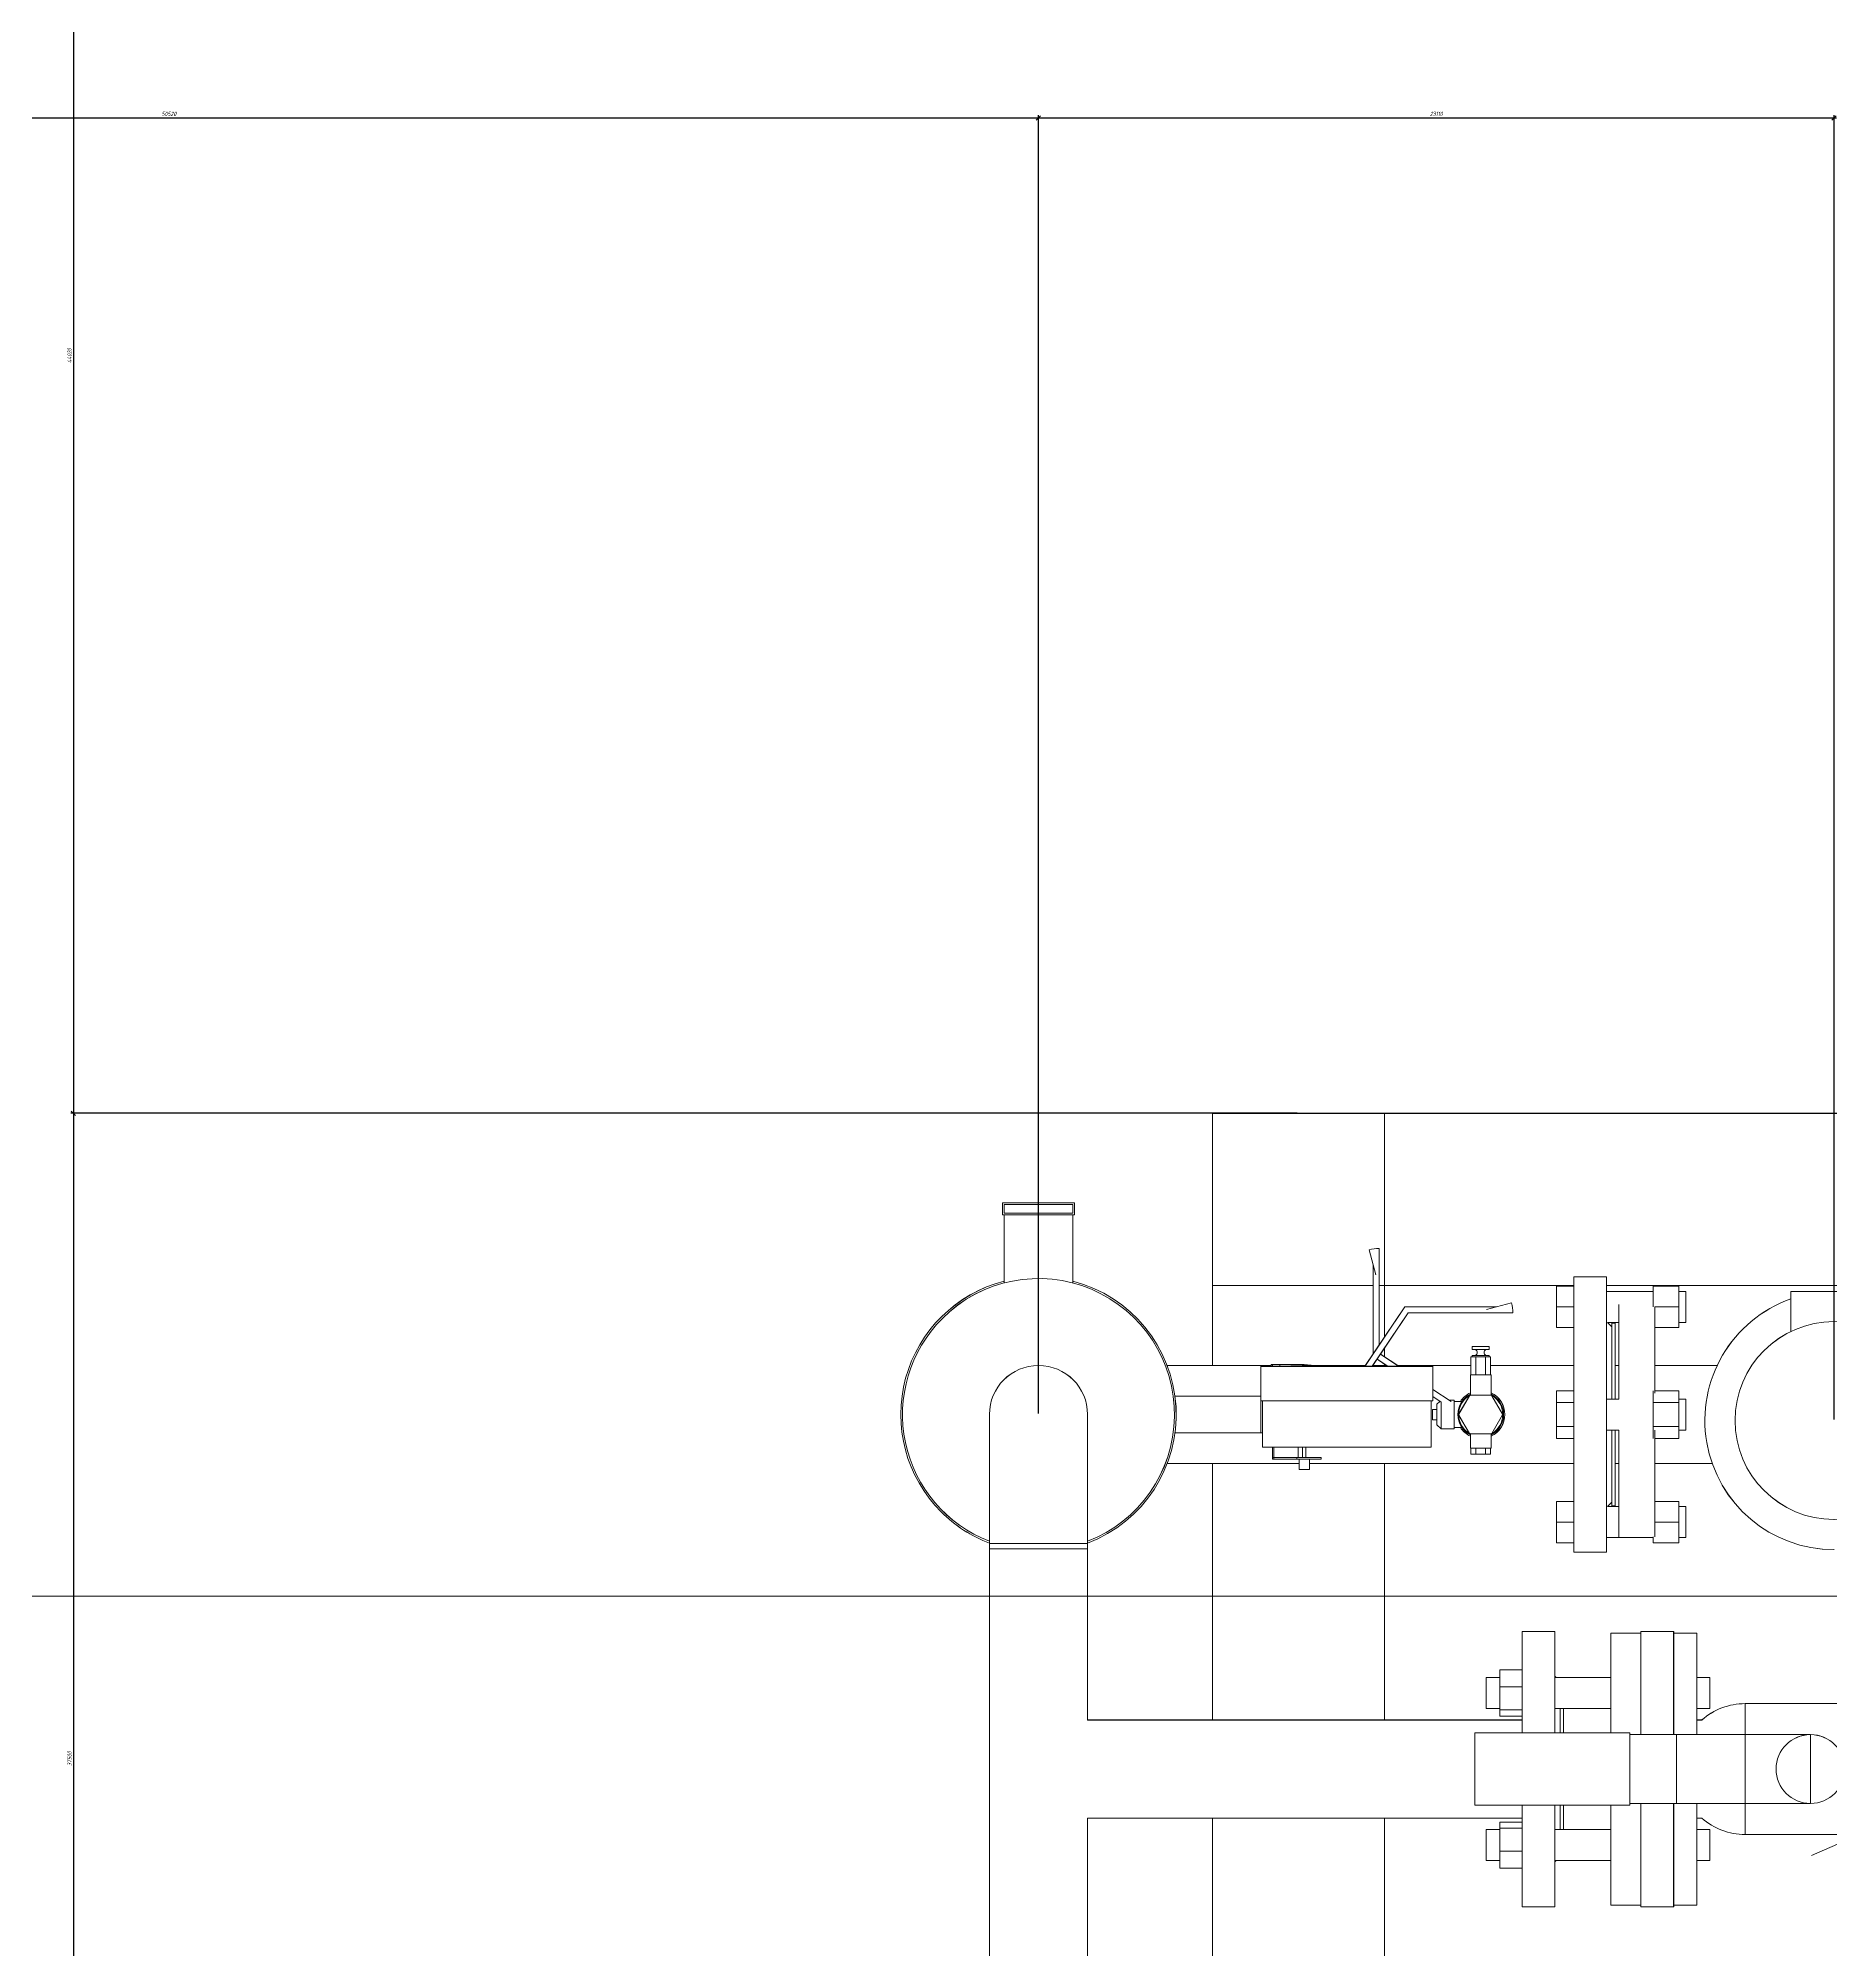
# Model space of a CAD drawing. Header units: millimetres. Extents: x -8689834 to 9419935, y 0 to 233063.
# Drawn here: x -421283 to -420241, y 222585 to 223696 of the extents above; entities that cross this region are included whole.
import ezdxf

# ---------------------------------------------------------------- set-up
doc = ezdxf.new("R2010")
doc.units = ezdxf.units.MM
doc.header["$MEASUREMENT"] = 0
doc.layers.get('0').update_dxf_attribs({"color": 250, "lineweight": 9})
doc.layers.add('25. ЗАЛИВКА ЗОН', color=7, linetype='Continuous', lineweight=0, transparency=0.2)
for name, color, linetype, lineweight in [('2D.ПроекцииПлан.0', 250, 'ByLayer', 35), ('2D.ПроекцииПлан.25. ЗАЛИВКА ЗОН', 7, 'ByLayer', 0), ('2D.ПроекцииПлан.Т94 Цвет-6', 6, 'ByLayer', 35), ('ViewportFrames', 5, 'Continuous', 0), ('Координатные сетки', 7, 'Continuous', 0), ('Размеры координатных сеток', 7, 'Continuous', 0)]:
    doc.layers.add(name, color=color, linetype=linetype, lineweight=lineweight)
doc.styles.add('МОЭК-Проект', font='', dxfattribs={"oblique": 15})
doc.styles.get('МОЭК-Проект').set_extended_font_data('GOST_type_A')
doc.dimstyles.new('МОЭК', dxfattribs={"dimtxt": 2.5, "dimasz": 2.5, "dimexe": 1.5, "dimexo": 0.625, "dimgap": 1, "dimtad": 1, "dimdec": 0, "dimlfac": 50, "dimtxsty": 'МОЭК-Проект', "dimblk": 'OBLIQUE', "dimblk1": 'OBLIQUE', "dimblk2": 'OBLIQUE', "dimcen": 2.5, "dimdle": 1.5, "dimadec": 0, "dimazin": 2, "dimtfac": 0.75, "dimtdec": 4, "dimtmove": 1, "dimatfit": 3, "dimldrblk": 'NONE', "dimfxl": 1, "dimtfill": 1, "dimtolj": 1, "dimarcsym": 1})

# ---------------------------------------------------------------- blocks, each defined once
blk = doc.blocks.new('PROJECTION_BLOCK_{85d2830e-0310-409d-8afe-52d23652a571}')
at = {"layer": '2D.ПроекцииПлан.25. ЗАЛИВКА ЗОН', "color": 0, "lineweight": -2}
for p, q in [((-5.48, 7.5), (-7.48, 7.5)), ((-7.48, 7.5), (-7.48, 4.57)), ((-7.48, 7.5), (-7.48, 5.5)), ((7.52, 7.5), (-7.48, 7.5)), ((-5.48, 4.897), (-5.48, 7.5)), ((-7.48, 5.5), (-5.612, 5.5)), ((-5.542, 5.5), (-3.28, 5.5)), ((-2.9, 5.5), (2.243, 5.5)), ((0.243, 5.43), (-0.757, 5.43)), ((-0.757, 5.43), (-0.757, 4.966)), ((-2.757, 4.18), (-2.757, 5.28)), ((-2.34, 4.25), (-2.34, 5.25)), ((-5.48, 4.671), (-5.48, 4.772)), ((-5.48, 4.57), (-5.48, 4.587)), ((-2.757, 2.58), (-2.757, 3.82)), ((-2.34, 2.58), (-2.34, 3.82)), ((-7.48, 3.43), (-7.48, 0.45)), ((-5.48, 0.45), (-5.48, 3.43)), ((-7.48, -0.69), (-7.48, -3.43)), ((-5.48, -3.36), (-5.48, -0.69))]:
    blk.add_line(p, q, dxfattribs=at)
blk.add_circle((-0.257, 3.93), 1.15, dxfattribs=at)
at = {"layer": '2D.ПроекцииПлан.25. ЗАЛИВКА ЗОН', "color": 0, "lineweight": -2, "extrusion": (0, 0, -1)}
blk.add_arc((0.257, 3.93), 1.5, 270, 70.5288, dxfattribs=at)
at = {"layer": '2D.ПроекцииПлан.Т94 Цвет-6', "color": 0, "lineweight": -2}
for p, q in [((-9.92, 6.46), (-9.08, 6.46)), ((-9.92, 6.32), (-9.92, 6.46)), ((-9.08, 6.32), (-9.08, 6.46)), ((-9.92, 6.32), (-9.08, 6.32)), ((-9.9, 6.44), (-9.9, 6.34)), ((-9.1, 6.44), (-9.9, 6.44)), ((-9.9, 6.34), (-9.1, 6.34)), ((-9.9, 5.529), (-9.9, 6.32)), ((-9.1, 6.34), (-9.1, 6.44)), ((-9.1, 5.529), (-9.1, 6.32)), ((-5.581, 5.625), (-5.659, 5.915)), ((-5.542, 5.65), (-5.542, 5.93)), ((-5.612, 4.701), (-5.612, 5.741)), ((-5.542, 4.804), (-5.542, 5.65)), ((-3.28, 5.6), (-3.28, 5.131)), ((-3.28, 5.6), (-2.9, 5.6)), ((-2.9, 5.6), (-2.9, 5.131)), ((-3.28, 5.49), (-3.48, 5.49)), ((-3.48, 5.25), (-3.48, 5.49)), ((-2.9, 5.43), (-2.36, 5.43)), ((-2.36, 5.49), (-2.36, 5.25)), ((-2.36, 5.49), (-2.06, 5.49)), ((-2.06, 5.49), (-2.06, 5.25)), ((-2.06, 5.43), (-1.98, 5.43)), ((-1.98, 5.07), (-1.98, 5.43)), ((-5.707, 4.56), (-5.242, 5.25)), ((-5.623, 4.56), (-5.205, 5.18)), ((-5.242, 5.25), (-4.177, 5.25)), ((-5.205, 5.18), (-4.268, 5.18)), ((-4.293, 5.219), (-4.003, 5.296)), ((-4.268, 5.18), (-3.988, 5.18)), ((-3.48, 5.01), (-3.48, 5.25)), ((-3.28, 5.25), (-3.48, 5.25)), ((-3.28, 5.131), (-3.28, 2.4)), ((-2.9, 5.131), (-2.9, 2.4)), ((-2.34, 5.25), (-2.06, 5.25)), ((-2.06, 5.25), (-2.06, 5.01)), ((-3.28, 5.01), (-3.48, 5.01)), ((-2.89, 5.07), (-2.84, 5.02)), ((-2.89, 5.07), (-2.757, 5.07)), ((-2.84, 4.18), (-2.84, 5.06)), ((-2.8, 5.06), (-2.84, 5.06)), ((-2.8, 4.18), (-2.8, 5.06)), ((-2.34, 5.01), (-2.06, 5.01)), ((-2.06, 5.07), (-1.98, 5.07)), ((-5.315, 4.56), (-5.527, 4.703)), ((-4.42, 4.67), (-4.478, 4.67)), ((-4.478, 4.46), (-4.478, 4.67)), ((-4.262, 4.79), (-4.462, 4.79)), ((-4.462, 4.79), (-4.462, 4.755)), ((-4.262, 4.755), (-4.462, 4.755)), ((-4.262, 4.685), (-4.462, 4.685)), ((-4.462, 4.685), (-4.462, 4.67)), ((-4.305, 4.67), (-4.42, 4.67)), ((-4.42, 4.46), (-4.42, 4.67)), ((-4.247, 4.67), (-4.305, 4.67)), ((-4.305, 4.46), (-4.305, 4.67)), ((-4.262, 4.79), (-4.262, 4.755)), ((-4.262, 4.685), (-4.262, 4.67)), ((-4.247, 4.46), (-4.247, 4.67)), ((-8, 4.57), (-8.005, 4.57)), ((-8, 4.557), (-8, 4.57)), ((-8, 4.557), (-8, 4.57)), ((-6.795, 4.57), (-8, 4.57)), ((-6.918, 4.56), (-4.918, 4.56)), ((-6.918, 4.16), (-6.918, 4.56)), ((-6.795, 4.58), (-6.781, 4.58)), ((-6.795, 4.56), (-6.795, 4.58)), ((-6.795, 4.58), (-6.795, 4.56)), ((-6.795, 4.58), (-6.696, 4.58)), ((-6.781, 4.56), (-6.781, 4.58)), ((-6.307, 4.57), (-6.696, 4.58)), ((-6.696, 4.56), (-6.696, 4.58)), ((-6.696, 4.58), (-6.413, 4.58)), ((-6.413, 4.58), (-6.696, 4.58)), ((-6.696, 4.58), (-6.696, 4.56)), ((-6.293, 4.57), (-6.413, 4.58)), ((-6.307, 4.56), (-6.307, 4.57)), ((-6.307, 4.57), (-6.293, 4.57)), ((-6.293, 4.57), (-6.293, 4.56)), ((-5.7, 4.57), (-6.293, 4.57)), ((-5.455, 4.57), (-5.616, 4.57)), ((-5.44, 4.56), (-5.566, 4.645)), ((-4.478, 4.57), (-5.33, 4.57)), ((-4.918, 4.16), (-4.918, 4.56)), ((-4.482, 4.46), (-4.242, 4.46)), ((-4.482, 4.224), (-4.482, 4.46)), ((-3.28, 4.57), (-4.247, 4.57)), ((-4.242, 4.224), (-4.242, 4.46)), ((-2.757, 4.57), (-2.8, 4.57)), ((-1.613, 4.57), (-2.34, 4.57)), ((-4.707, 4.15), (-4.918, 4.292)), ((-4.239, 4.224), (-4.486, 4.224)), ((-3.28, 4.277), (-3.48, 4.277)), ((-3.48, 4.139), (-3.48, 4.277)), ((-2.36, 4.277), (-2.36, 4.139)), ((-2.34, 4.277), (-2.06, 4.277)), ((-2.06, 4.277), (-2.06, 4.139)), ((-10.07, 2.5), (-10.07, 4)), ((-8.93, 2.5), (-8.93, 4)), ((-6.918, 4.213), (-7.914, 4.213)), ((-6.918, 4.16), (-4.918, 4.16)), ((-6.918, 4), (-6.918, 4.16)), ((-6.918, 3.787), (-6.918, 4.16)), ((-6.918, 3.787), (-6.918, 4)), ((-6.898, 3.62), (-6.898, 4.16)), ((-4.938, 3.62), (-4.938, 4.16)), ((-4.922, 3.94), (-4.922, 4.06)), ((-4.872, 4.06), (-4.922, 4.06)), ((-4.822, 4.143), (-4.918, 4.208)), ((-4.836, 4.153), (-4.872, 4.12)), ((-4.872, 3.88), (-4.872, 4.12)), ((-4.822, 4.143), (-4.822, 3.835)), ((-4.822, 3.835), (-4.822, 4.143)), ((-4.729, 4.165), (-4.672, 4.165)), ((-4.672, 4.165), (-4.672, 3.835)), ((-4.582, 4.15), (-4.672, 4.15)), ((-4.494, 4.219), (-4.618, 4.005)), ((-4.107, 4.005), (-4.231, 4.219)), ((-3.48, 3.861), (-3.48, 4.139)), ((-3.48, 4.139), (-3.28, 4.139)), ((-2.9, 4.18), (-2.757, 4.18)), ((-2.36, 4.139), (-2.06, 4.139)), ((-2.36, 4.139), (-2.36, 3.861)), ((-2.06, 4.18), (-1.98, 4.18)), ((-2.06, 4.139), (-2.06, 3.861)), ((-1.98, 3.82), (-1.98, 4.18)), ((-6.918, 3.787), (-7.914, 3.787)), ((-6.898, 3.787), (-6.918, 3.787)), ((-4.872, 3.94), (-4.922, 3.94)), ((-4.822, 3.835), (-4.872, 3.88)), ((-4.822, 3.835), (-4.672, 3.835)), ((-4.582, 3.85), (-4.672, 3.85)), ((-4.618, 3.995), (-4.494, 3.781)), ((-4.486, 3.776), (-4.239, 3.776)), ((-4.482, 3.61), (-4.482, 3.776)), ((-4.242, 3.61), (-4.242, 3.776)), ((-4.231, 3.781), (-4.107, 3.995)), ((-3.28, 3.861), (-3.48, 3.861)), ((-3.48, 3.723), (-3.48, 3.861)), ((-2.9, 3.82), (-2.757, 3.82)), ((-2.84, 2.94), (-2.84, 3.82)), ((-2.8, 2.94), (-2.8, 3.82)), ((-2.36, 3.861), (-2.36, 3.723)), ((-2.36, 3.861), (-2.06, 3.861)), ((-2.06, 3.861), (-2.06, 3.723)), ((-2.06, 3.82), (-1.98, 3.82)), ((-6.898, 3.62), (-4.938, 3.62)), ((-6.781, 3.48), (-6.781, 3.62)), ((-6.767, 3.48), (-6.767, 3.62)), ((-6.484, 3.5), (-6.484, 3.62)), ((-6.433, 3.5), (-6.433, 3.62)), ((-6.393, 3.5), (-6.393, 3.62)), ((-4.482, 3.61), (-4.242, 3.61)), ((-4.478, 3.54), (-4.478, 3.61)), ((-4.42, 3.61), (-4.42, 3.54)), ((-4.305, 3.54), (-4.305, 3.61)), ((-4.247, 3.54), (-4.247, 3.61)), ((-3.28, 3.723), (-3.48, 3.723)), ((-2.34, 3.723), (-2.06, 3.723)), ((-8, 3.43), (-8.005, 3.43)), ((-8, 3.43), (-8, 3.443)), ((-8, 3.43), (-8, 3.443)), ((-6.473, 3.43), (-8, 3.43)), ((-6.781, 3.5), (-6.781, 3.48)), ((-6.781, 3.5), (-6.498, 3.5)), ((-6.781, 3.48), (-6.767, 3.48)), ((-6.781, 3.48), (-6.498, 3.48)), ((-6.215, 3.5), (-6.498, 3.5)), ((-6.498, 3.5), (-6.498, 3.48)), ((-6.498, 3.48), (-6.215, 3.48)), ((-6.473, 3.48), (-6.473, 3.36)), ((-6.455, 3.36), (-6.473, 3.36)), ((-6.353, 3.36), (-6.455, 3.36)), ((-6.353, 3.48), (-6.353, 3.36)), ((-3.28, 3.43), (-6.353, 3.43)), ((-6.215, 3.48), (-6.215, 3.5)), ((-4.42, 3.54), (-4.478, 3.54)), ((-4.305, 3.54), (-4.42, 3.54)), ((-4.247, 3.54), (-4.305, 3.54)), ((-2.757, 3.43), (-2.8, 3.43)), ((-1.671, 3.43), (-2.34, 3.43)), ((-3.28, 2.99), (-3.48, 2.99)), ((-3.48, 2.75), (-3.48, 2.99)), ((-2.89, 2.93), (-2.84, 2.98)), ((-2.89, 2.93), (-2.757, 2.93)), ((-2.8, 2.94), (-2.84, 2.94)), ((-2.06, 2.99), (-2.34, 2.99)), ((-2.06, 2.99), (-2.06, 2.75)), ((-2.06, 2.93), (-1.98, 2.93)), ((-1.98, 2.57), (-1.98, 2.93)), ((-3.28, 2.75), (-3.48, 2.75)), ((-3.48, 2.51), (-3.48, 2.75)), ((-2.34, 2.75), (-2.06, 2.75)), ((-2.06, 2.75), (-2.06, 2.51)), ((-10.07, 2.5), (-8.93, 2.5)), ((-8.93, 2.5), (-10.07, 2.5)), ((-10.07, 2.5), (-10.07, 2.44)), ((-8.93, 2.5), (-8.93, 2.44)), ((-3.48, 2.51), (-3.28, 2.51)), ((-2.9, 2.57), (-2.36, 2.57)), ((-2.36, 2.58), (-2.36, 2.51)), ((-2.36, 2.51), (-2.06, 2.51)), ((-2.06, 2.57), (-1.98, 2.57)), ((-8.93, 2.44), (-10.07, 2.44)), ((-8.93, 2.44), (-10.07, 2.44)), ((-10.07, 2.44), (-10.07, -2.505)), ((-8.93, 2.44), (-8.93, 0.45)), ((-3.28, 2.4), (-2.9, 2.4)), ((-3.88, 1.48), (-3.88, 0.3)), ((-3.88, 1.48), (-3.5, 1.48)), ((-3.5, 1.48), (-3.5, 0.3)), ((-2.85, 1.46), (-2.85, 0.3)), ((-2.85, 1.46), (-2.5, 1.46)), ((-2.5, 0.28), (-2.5, 1.48)), ((-2.12, 1.48), (-2.5, 1.48)), ((-2.12, 0.28), (-2.12, 1.48)), ((-2.12, 1.46), (-1.85, 1.46)), ((-1.85, 1.46), (-1.85, 0.28)), ((-4.3, 0.944), (-4.3, 0.584)), ((-4.3, 0.944), (-4.14, 0.944)), ((-3.88, 1.032), (-4.14, 1.032)), ((-4.14, 1.032), (-4.14, 0.836)), ((-3.5, 0.96), (-3.484, 0.944)), ((-3.5, 0.944), (-2.85, 0.944)), ((-1.85, 0.944), (-1.7, 0.944)), ((-1.7, 0.944), (-1.7, 0.584)), ((-4.14, 0.836), (-3.88, 0.836)), ((-4.14, 0.836), (-4.14, 0.568)), ((-8.93, 0.45), (-3.88, 0.45)), ((-4.3, 0.584), (-4.14, 0.584)), ((-3.88, 0.568), (-4.14, 0.568)), ((-4.14, 0.568), (-4.14, 0.496)), ((-3.88, 0.496), (-4.14, 0.496)), ((-3.5, 0.584), (-2.85, 0.584)), ((-3.44, 0.584), (-3.44, 0.3)), ((-3.44, 0.584), (-3.44, 0.3)), ((-3.4, 0.584), (-3.4, 0.3)), ((-1.85, 0.584), (-1.7, 0.584)), ((-1.85, 0.45), (-1.793, 0.45)), ((-1.29, 0.64), (-1.29, 0.28)), ((-1.29, 0.28), (-1.29, 0.64)), ((-1.29, 0.64), (0.23, 0.64)), ((-2.63, 0.3), (-4.43, 0.3)), ((-4.43, 0.3), (-4.43, -0.54)), ((-2.63, -0.54), (-2.63, 0.3)), ((-2.088, 0.28), (-2.63, 0.28)), ((-1.288, 0.28), (-2.088, 0.28)), ((-2.088, -0.52), (-2.088, 0.28)), ((-0.53, 0.28), (-1.288, 0.28)), ((-1.288, -0.52), (-1.288, 0.28)), ((-0.53, -0.52), (-0.53, 0.28)), ((-4.43, -0.54), (-2.63, -0.54)), ((-3.88, -0.54), (-3.88, -1.72)), ((-3.5, -0.54), (-3.5, -1.72)), ((-3.44, -0.54), (-3.44, -0.824)), ((-3.44, -0.54), (-3.44, -0.824)), ((-3.4, -0.54), (-3.4, -0.824)), ((-2.85, -0.54), (-2.85, -1.7)), ((-2.088, -0.52), (-2.63, -0.52)), ((-2.5, -1.251), (-2.5, -0.52)), ((-2.12, -1.251), (-2.12, -0.52)), ((-1.288, -0.52), (-2.088, -0.52)), ((-1.85, -0.52), (-1.85, -1.7)), ((-1.29, -0.52), (-1.29, -0.88)), ((-1.29, -0.88), (-1.29, -0.52)), ((-0.53, -0.52), (-1.288, -0.52)), ((-8.93, -0.69), (-3.88, -0.69)), ((-8.93, -0.69), (-8.93, -2.505)), ((-4.3, -0.824), (-4.3, -1.184)), ((-4.3, -0.824), (-4.14, -0.824)), ((-4.14, -0.736), (-4.14, -0.808)), ((-3.88, -0.736), (-4.14, -0.736)), ((-4.14, -0.808), (-4.14, -1.076)), ((-3.88, -0.808), (-4.14, -0.808)), ((-3.5, -0.824), (-2.85, -0.824)), ((-1.85, -0.69), (-1.793, -0.69)), ((-1.85, -0.824), (-1.7, -0.824)), ((-1.7, -0.824), (-1.7, -1.184)), ((-1.29, -0.88), (0.23, -0.88)), ((-3.88, -1.076), (-4.14, -1.076)), ((-4.14, -1.076), (-4.14, -1.272)), ((-4.3, -1.184), (-4.14, -1.184)), ((-4.14, -1.272), (-3.88, -1.272)), ((-3.5, -1.2), (-3.484, -1.184)), ((-3.5, -1.184), (-2.85, -1.184)), ((-2.5, -1.72), (-2.5, -1.251)), ((-2.12, -1.72), (-2.12, -1.251)), ((-1.85, -1.184), (-1.7, -1.184)), ((-3.88, -1.72), (-3.5, -1.72)), ((-2.85, -1.7), (-2.5, -1.7)), ((-2.12, -1.72), (-2.5, -1.72)), ((-2.12, -1.7), (-1.85, -1.7))]:
    blk.add_line(p, q, dxfattribs=at)
blk.add_circle((-0.53, -0.12), 0.4, dxfattribs=at)
for centre, radius, start, end in [((-5.542, 5.48), 0.45, 90, 105), ((-4.438, 5.18), 0.45, 0, 15), ((-4.282, 4.72), 0.04, 120, 240), ((-9.5, 4), 0.57, 0, 180), ((-4.362, 4), 0.28, 115.3769, 147.6076), ((-4.362, 4), 0.28, 295.3769, 64.6231), ((-4.362, 4), 0.28, 212.3924, 244.6231), ((-1.29, -0.12), 0.76, 90, 131.4096)]:
    blk.add_arc(centre, radius, start, end, dxfattribs=at)
at = {"layer": '2D.ПроекцииПлан.Т94 Цвет-6', "color": 0, "lineweight": -2, "extrusion": (0, 0, -1)}
for centre, radius, start, end in [((9.5, 4), 1.58, 45, 248.8532), ((9.5, 4), 1.6, 315, 75.5225), ((9.5, 4), 1.6, 104.4775, 249.1299), ((9.5, 4), 1.58, 291.1468, 45), ((4.442, 4.72), 0.04, 120, 240), ((9.5, 4), 0.57, 0, 180), ((4.362, 4), 0.266, 296.7889, 63.2111), ((4.362, 4), 0.256, 58.955, 61.045), ((4.362, 4), 0.256, 61.045, 61.9992), ((4.362, 4), 0.266, 116.7889, 180), ((4.362, 4), 0.256, 118.0008, 118.955), ((4.362, 4), 0.256, 118.955, 121.045), ((4.362, 4), 0.256, 1.045, 58.955), ((4.362, 4), 0.256, 358.955, 1.045), ((4.362, 4), 0.266, 180, 243.2111), ((4.362, 4), 0.256, 121.045, 178.955), ((4.362, 4), 0.256, 178.955, 180), ((4.362, 4), 0.256, 180, 181.045), ((4.362, 4), 0.256, 301.045, 358.955), ((4.362, 4), 0.256, 298.955, 301.045), ((4.362, 4), 0.256, 298.0008, 298.955), ((4.362, 4), 0.256, 241.045, 241.9992), ((4.362, 4), 0.256, 238.955, 241.045), ((4.362, 4), 0.256, 181.045, 238.955), ((9.5, 4), 1.6, 290.8701, 315), ((1.29, -0.12), 0.76, 270, 311.4096)]:
    blk.add_arc(centre, radius, start, end, dxfattribs=at)
blk = doc.blocks.new('*U1750')
at = {"layer": 'Координатные сетки', "lineweight": 13, "ltscale": 3}
blk.add_line((-68.305, 193.503), (-235.949, 193.503), dxfattribs=at)
at = {"layer": '2D.ПроекцииПлан.0', "lineweight": 13}
blk.add_blockref('PROJECTION_BLOCK_{85d2830e-0310-409d-8afe-52d23652a571}', (-138.244, 191.615), dxfattribs=at)
blk = doc.blocks.new('_Oblique')
at = {"color": 0, "linetype": 'ByBlock', "lineweight": -2}
blk.add_line((-0.5, -0.5), (0.5, 0.5), dxfattribs=at)
blk = doc.blocks.new('*D1910')
at = {"layer": 'Размеры координатных сеток', "color": 0, "lineweight": -2, "ltscale": 100, "transparency": 16777216}
for p, q in [((-417750.8, 229894.6), (-424653.2, 229894.6)), ((-424651.7, 229896.1), (-424651.7, 215422.3)), ((-417753.9, 215423.8), (-424653.2, 215423.8))]:
    blk.add_line(p, q, dxfattribs=at)
at = {"layer": 'Размеры координатных сеток', "color": 0, "lineweight": -2, "ltscale": 100, "transparency": 16777216, "xscale": 2.5, "yscale": 2.5, "zscale": 2.5}
for p, rotation in [((-424651.7, 229894.6), 90), ((-424651.7, 215423.8), 270)]:
    blk.add_blockref('_Oblique', p, dxfattribs=dict(at, rotation=rotation))
at = {"layer": 'Размеры координатных сеток', "color": 0, "lineweight": 13, "ltscale": 100, "transparency": 16777216, "insert": (-424654, 222659.2), "char_height": 2.5, "attachment_point": 5, "rotation": 90, "style": 'МОЭК-Проект', "bg_fill": 3, "box_fill_scale": 1.25, "bg_fill_color": 256, "bg_fill_true_color": 13158600, "bg_fill_transparency": 0}
blk.add_mtext('\\A1;723542', dxfattribs=at)
blk = doc.blocks.new('_None')
blk = doc.blocks.new('*D1925')
at = {"layer": '25. ЗАЛИВКА ЗОН', "color": 0, "lineweight": -2, "transparency": 16777216}
for p, q in [((-420597.2, 223951.9), (-421263.6, 223951.9)), ((-421262.1, 223953.4), (-421262.1, 223070)), ((-420551.1, 223071.5), (-421263.6, 223071.5))]:
    blk.add_line(p, q, dxfattribs=at)
at = {"layer": '25. ЗАЛИВКА ЗОН', "color": 0, "lineweight": -2, "transparency": 16777216, "xscale": 2.5, "yscale": 2.5, "zscale": 2.5}
for p, rotation in [((-421262.1, 223951.9), 90), ((-421262.1, 223071.5), 270)]:
    blk.add_blockref('_Oblique', p, dxfattribs=dict(at, rotation=rotation))
at = {"layer": '25. ЗАЛИВКА ЗОН', "color": 0, "lineweight": 13, "transparency": 16777216, "insert": (-421264.4, 223511.7), "char_height": 2.5, "attachment_point": 5, "rotation": 90, "style": 'МОЭК-Проект', "bg_fill": 3, "box_fill_scale": 1.25, "bg_fill_color": 256, "bg_fill_true_color": 13158600, "bg_fill_transparency": 0}
blk.add_mtext('\\A1;44020', dxfattribs=at)
blk = doc.blocks.new('*D1926')
at = {"layer": '25. ЗАЛИВКА ЗОН', "color": 0, "lineweight": -2, "transparency": 16777216}
for p, q in [((-420575.6, 223071.5), (-421263.6, 223071.5)), ((-421262.1, 223073), (-421262.1, 222320)), ((-420501.1, 222321.5), (-421263.6, 222321.5))]:
    blk.add_line(p, q, dxfattribs=at)
at = {"layer": '25. ЗАЛИВКА ЗОН', "color": 0, "lineweight": -2, "transparency": 16777216, "xscale": 2.5, "yscale": 2.5, "zscale": 2.5}
for p, rotation in [((-421262.1, 223071.5), 90), ((-421262.1, 222321.5), 270)]:
    blk.add_blockref('_Oblique', p, dxfattribs=dict(at, rotation=rotation))
at = {"layer": '25. ЗАЛИВКА ЗОН', "color": 0, "lineweight": 13, "transparency": 16777216, "insert": (-421264.4, 222696.5), "char_height": 2.5, "attachment_point": 5, "rotation": 90, "style": 'МОЭК-Проект', "bg_fill": 3, "box_fill_scale": 1.25, "bg_fill_color": 256, "bg_fill_true_color": 13158600, "bg_fill_transparency": 0}
blk.add_mtext('\\A1;37500', dxfattribs=at)
blk = doc.blocks.new('*D1931')
at = {"layer": '25. ЗАЛИВКА ЗОН', "color": 0, "lineweight": -2, "transparency": 16777216}
for p, q in [((-421713.4, 223649.9), (-420700, 223649.9)), ((-421711.9, 222840.5), (-421711.9, 223651.4)), ((-420701.5, 222897.1), (-420701.5, 223651.4))]:
    blk.add_line(p, q, dxfattribs=at)
at = {"layer": '25. ЗАЛИВКА ЗОН', "color": 0, "lineweight": -2, "transparency": 16777216, "xscale": 2.5, "yscale": 2.5, "zscale": 2.5, "rotation": 180}
blk.add_blockref('_Oblique', (-421711.9, 223649.9), dxfattribs=at)
at = {"layer": '25. ЗАЛИВКА ЗОН', "color": 0, "lineweight": -2, "transparency": 16777216, "xscale": 2.5, "yscale": 2.5, "zscale": 2.5}
blk.add_blockref('_Oblique', (-420701.5, 223649.9), dxfattribs=at)
at = {"layer": '25. ЗАЛИВКА ЗОН', "color": 0, "lineweight": 13, "transparency": 16777216, "insert": (-421206.7, 223652.2), "char_height": 2.5, "attachment_point": 5, "style": 'МОЭК-Проект', "bg_fill": 3, "box_fill_scale": 1.25, "bg_fill_color": 256, "bg_fill_true_color": 13158600, "bg_fill_transparency": 0}
blk.add_mtext('\\A1;50520', dxfattribs=at)
blk = doc.blocks.new('*D1936')
at = {"layer": '25. ЗАЛИВКА ЗОН', "color": 0, "lineweight": -2, "transparency": 16777216}
for p, q in [((-420703, 223649.9), (-420237.8, 223649.9)), ((-420701.5, 222897.1), (-420701.5, 223651.4)), ((-420239.3, 222893.6), (-420239.3, 223651.4))]:
    blk.add_line(p, q, dxfattribs=at)
at = {"layer": '25. ЗАЛИВКА ЗОН', "color": 0, "lineweight": -2, "transparency": 16777216, "xscale": 2.5, "yscale": 2.5, "zscale": 2.5, "rotation": 180}
blk.add_blockref('_Oblique', (-420701.5, 223649.9), dxfattribs=at)
at = {"layer": '25. ЗАЛИВКА ЗОН', "color": 0, "lineweight": -2, "transparency": 16777216, "xscale": 2.5, "yscale": 2.5, "zscale": 2.5}
blk.add_blockref('_Oblique', (-420239.3, 223649.9), dxfattribs=at)
at = {"layer": '25. ЗАЛИВКА ЗОН', "color": 0, "lineweight": 13, "transparency": 16777216, "insert": (-420470.4, 223652.2), "char_height": 2.5, "attachment_point": 5, "style": 'МОЭК-Проект', "bg_fill": 3, "box_fill_scale": 1.25, "bg_fill_color": 256, "bg_fill_true_color": 13158600, "bg_fill_transparency": 0}
blk.add_mtext('\\A1;23110', dxfattribs=at)
blk = doc.blocks.new('*U1904')
blk.add_line((-138.763, 190.489), (-40.016, 234.026))

msp = doc.modelspace()

# ---------------------------------------------------------------- block references
at = {"layer": 'ViewportFrames', "lineweight": 13, "ltscale": 100, "xscale": 50, "yscale": 50, "zscale": 50}
msp.add_blockref('*U1750', (-413314.257, 213115.736), dxfattribs=at)

# ---------------------------------------------------------------- next in the draw order: linework, layer by layer
at = {"layer": 'Координатные сетки', "lineweight": 13, "ltscale": 3}
msp.add_line((-416729.505, 222790.903), (-425111.682, 222790.903), dxfattribs=at)

# ---------------------------------------------------------------- next in the draw order: block references
at = {"layer": '2D.ПроекцииПлан.0', "lineweight": 13, "xscale": 50, "yscale": 50, "zscale": 50}
msp.add_blockref('PROJECTION_BLOCK_{85d2830e-0310-409d-8afe-52d23652a571}', (-420226.468, 222696.481), dxfattribs=at)

# ---------------------------------------------------------------- next in the draw order: dimensions: what is measured, and where the dimension line sits
at = {"layer": 'Размеры координатных сеток', "lineweight": 13, "ltscale": 100}
dim = msp.add_linear_dim(base=(-424651.725, 215423.815), p1=(-417750.138, 229894.646), p2=(-417753.262, 215423.815), angle=90, dimstyle='МОЭК', override={"dimscale": 1, "dimlfac": 50}, dxfattribs=at)
dim.commit()
dim.dimension.update_dxf_attribs({"geometry": '*D1910', "text_midpoint": (-424653.975, 222659.23)})

# ---------------------------------------------------------------- next in the draw order: dimensions: what is measured, and where the dimension line sits
at = {"layer": '25. ЗАЛИВКА ЗОН', "lineweight": 13}
dim = msp.add_linear_dim(base=(-421262.125, 223071.481), p1=(-420596.613, 223951.879), p2=(-420550.468, 223071.481), angle=90, dimstyle='МОЭК', override={"dimrnd": 10}, dxfattribs=at)
dim.commit()
dim.dimension.update_dxf_attribs({"geometry": '*D1925', "text_midpoint": (-421264.375, 223511.68)})

# ---------------------------------------------------------------- next in the draw order: dimensions: what is measured, and where the dimension line sits
dim = msp.add_linear_dim(base=(-421262.125, 222321.481), p1=(-420575.005, 223071.481), p2=(-420500.468, 222321.481), angle=90, dimstyle='МОЭК', override={"dimrnd": 10}, dxfattribs=at)
dim.commit()
dim.dimension.update_dxf_attribs({"geometry": '*D1926', "text_midpoint": (-421264.375, 222696.481)})

# ---------------------------------------------------------------- next in the draw order: dimensions: what is measured, and where the dimension line sits
dim = msp.add_linear_dim(base=(-420701.468, 223649.916), p1=(-421711.877, 222839.842), p2=(-420701.468, 222896.481), dimstyle='МОЭК', override={"dimrnd": 10}, dxfattribs=at)
dim.commit()
dim.dimension.update_dxf_attribs({"geometry": '*D1931', "text_midpoint": (-421206.673, 223652.166)})

# ---------------------------------------------------------------- next in the draw order: dimensions: what is measured, and where the dimension line sits
dim = msp.add_linear_dim(base=(-420239.301, 223649.916), p1=(-420701.468, 222896.481), p2=(-420239.301, 222892.996), dimstyle='МОЭК', override={"dimrnd": 10}, dxfattribs=at)
dim.commit()
dim.dimension.update_dxf_attribs({"geometry": '*D1936', "text_midpoint": (-420470.385, 223652.166)})

# ---------------------------------------------------------------- next in the draw order: block references
at = {"xscale": 50, "yscale": 50, "zscale": 50}
msp.add_blockref('*U1904', (-413314.257, 213115.736), dxfattribs=at)

doc.saveas('drawing.dxf')
